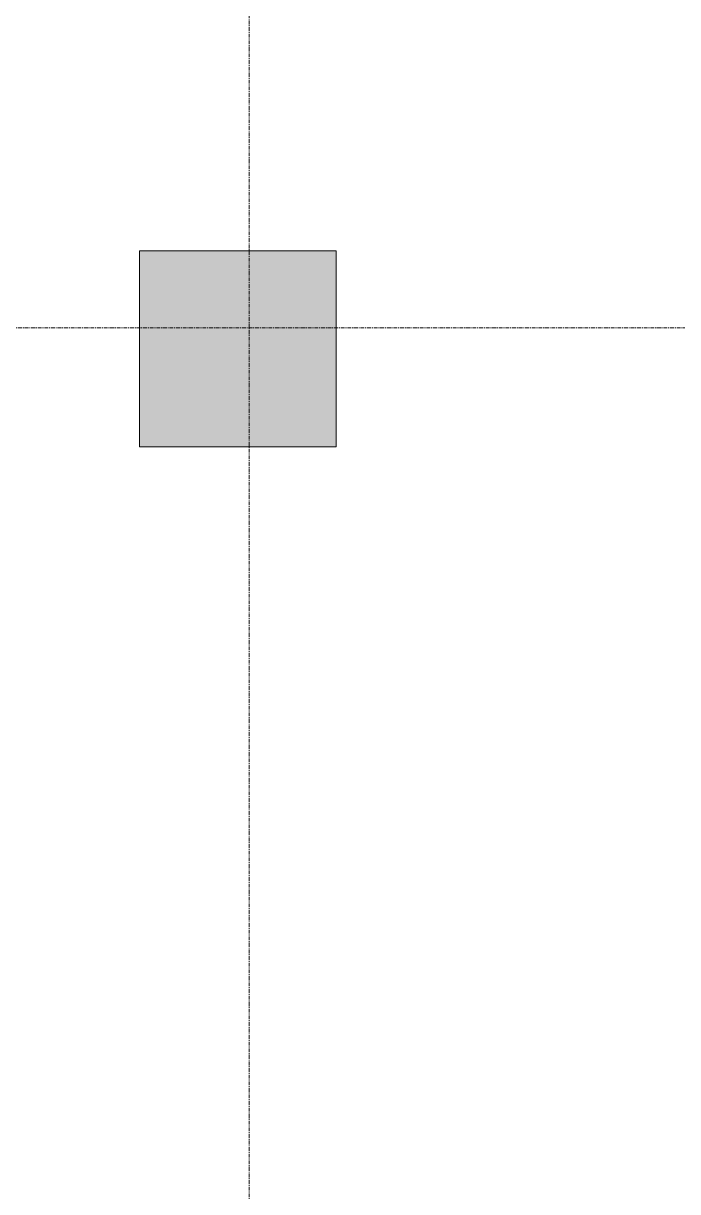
# Model space of a CAD drawing. Header units: inches. Extents: x 29752 to 31446, y 4278 to 5722.
# Drawn here: x 31187.5 to 31274.4, y 4653 to 4808.2 of the extents above; entities that cross this region are included whole.
import ezdxf

# ---------------------------------------------------------------- set-up
doc = ezdxf.new("R2010")
doc.units = ezdxf.units.IN
doc.header["$MEASUREMENT"] = 0
doc.linetypes.add('Grid Line 1_2_', pattern=[0.875, 0.5, -0.125, 0.125, -0.125])
for name, color, linetype, lineweight in [('1900 Duke Street_2nd Flr_LINKED_dwg', 8, 'Continuous', 9), ('AE-COLUMN', 7, 'Continuous', 9), ('AE-WALLS-PATT', 7, 'Continuous', 9), ('S-GRID', 1, 'Continuous', 9)]:
    doc.layers.add(name, color=color, linetype=linetype, lineweight=lineweight)

# ---------------------------------------------------------------- blocks, each defined once
blk = doc.blocks.new('1900 Duke Street_2nd Flr_LINKED_dwg-5565117-FIRST FLOOR POWER _ SIGNAL')
at = {"layer": 'AE-WALLS-PATT'}
blk.add_hatch(color=256, dxfattribs=at).paths.add_polyline_path([(2130.5, 373.1), (2130.5, 399.11), (2104.36, 399.11), (2104.36, 373.1), (2128.48, 373.1)], flags=0)
at = {"layer": 'AE-COLUMN', "flags": 128}
blk.add_lwpolyline([(2104.36, 373.1), (2130.5, 373.1), (2130.5, 399.11), (2104.36, 399.11), (2104.36, 373.1), (2130.5, 373.1), (2130.5, 399.11), (2104.36, 399.11)], close=True, dxfattribs=at)

msp = doc.modelspace()

# ---------------------------------------------------------------- linework, layer by layer
at = {"layer": 'S-GRID', "linetype": 'Grid Line 1_2_'}
for p, q in [((31217.49, 4277.77), (31217.49, 5698.13)), ((31446.27, 4767.7), (29775.66, 4767.7))]:
    msp.add_line(p, q, dxfattribs=at)

# ---------------------------------------------------------------- block references
at = {"layer": '1900 Duke Street_2nd Flr_LINKED_dwg', "color": 7}
msp.add_blockref('1900 Duke Street_2nd Flr_LINKED_dwg-5565117-FIRST FLOOR POWER _ SIGNAL', (29098.55, 4378.81), dxfattribs=at)

doc.saveas('drawing.dxf')
